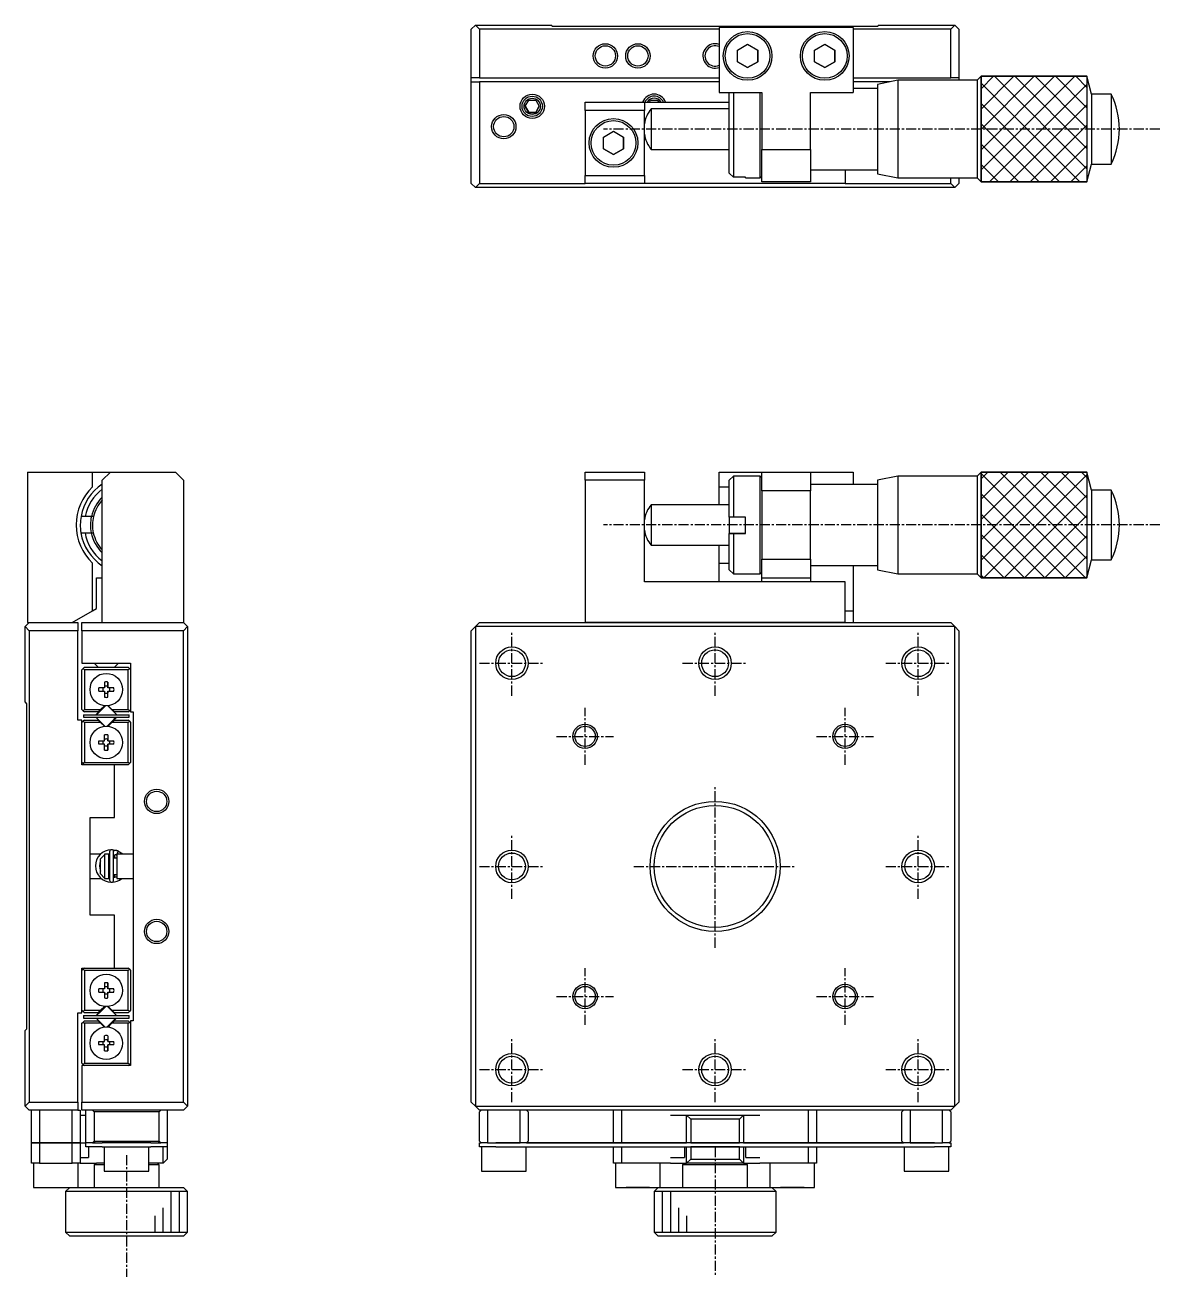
# Model space of a CAD drawing. Extents: x 10 to 365, y 10 to 250.
# Drawn here: x 64 to 203.7, y 96 to 250 of the extents above; entities that cross this region are included whole.
import ezdxf

# ---------------------------------------------------------------- set-up
doc = ezdxf.new("R2010")
doc.units = 0
doc.linetypes.add('CENTER', pattern=[2, 1.25, -0.25, 0.25, -0.25])
doc.layers.get('0').update_dxf_attribs({"linetype": 'CONTINUOUS'})
doc.layers.add('CENTER', color=1, linetype='CENTER')

msp = doc.modelspace()

# ---------------------------------------------------------------- linework, layer by layer
at = {"color": 7, "linetype": 'CONTINUOUS'}
for p, q in [((118.918734, 249.5), (119.418734, 250)), ((118.918734, 243.5), (118.918734, 249.5)), ((119.418734, 250), (119.918734, 249.5)), ((119.418734, 250), (128.718734, 250)), ((119.918734, 249.5), (119.918734, 243.5)), ((149.418734, 249.5), (119.918734, 249.5)), ((128.918734, 249.8), (128.718734, 250)), ((168.918734, 249.8), (128.918734, 249.8)), ((149.418734, 249.7), (149.418734, 241.7)), ((165.918734, 249.7), (149.418734, 249.7)), ((165.918734, 249.7), (165.918734, 241.7)), ((177.918734, 249.5), (165.918734, 249.5)), ((169.118734, 250), (168.918734, 249.8)), ((169.118734, 250), (178.418734, 250)), ((177.918734, 249.5), (178.418734, 250)), ((177.918734, 243.5), (177.918734, 249.5)), ((178.418734, 250), (178.918734, 249.5)), ((178.918734, 249.5), (178.918734, 243.5)), ((151.668734, 246.921688), (152.918734, 247.643376)), ((151.668734, 245.478312), (151.668734, 246.921688)), ((152.918734, 247.643376), (154.168734, 246.921688)), ((154.168734, 246.921688), (154.168734, 245.478312)), ((154.168734, 245.478312), (154.168734, 246.921688)), ((161.168734, 246.921688), (162.418734, 247.643376)), ((161.168734, 245.478312), (161.168734, 246.921688)), ((162.418734, 247.643376), (163.668734, 246.921688)), ((163.668734, 246.921688), (163.668734, 245.478312)), ((163.668734, 245.478312), (163.668734, 246.921688)), ((152.918734, 244.756624), (151.668734, 245.478312)), ((151.668734, 245.478312), (152.918734, 244.756624)), ((154.168734, 245.478312), (152.918734, 244.756624)), ((152.918734, 244.756624), (154.168734, 245.478312)), ((162.418734, 244.756624), (161.168734, 245.478312)), ((161.168734, 245.478312), (162.418734, 244.756624)), ((163.668734, 245.478312), (162.418734, 244.756624)), ((162.418734, 244.756624), (163.668734, 245.478312)), ((119.918734, 243.5), (118.918734, 243.5)), ((118.918734, 243), (118.918734, 243.5)), ((119.918734, 243.5), (149.418734, 243.5)), ((165.918734, 243.5), (177.918734, 243.5)), ((178.918734, 243.5), (177.918734, 243.5)), ((178.918734, 243.5), (178.918734, 243.199996)), ((181.66874, 243.699999), (181.168738, 243.199996)), ((181.66874, 243.699999), (181.66874, 234.390574)), ((194.668741, 243.699999), (181.66874, 243.699999)), ((181.66874, 243.699999), (194.668741, 243.699999)), ((181.66874, 230.700001), (181.66874, 243.699999)), ((194.668741, 243.699999), (194.668741, 234.390574)), ((195.258229, 241.5), (194.668741, 243.699999)), ((194.668741, 243.699999), (194.668741, 230.700001)), ((118.918734, 230.5), (118.918734, 243)), ((118.918734, 243), (119.918734, 243)), ((119.918734, 243), (119.918734, 230.5)), ((149.418734, 243), (119.918734, 243)), ((170.418752, 243), (165.918734, 243)), ((168.918734, 242.2), (165.918734, 242.2)), ((171.418733, 243.199996), (168.918734, 242.699997)), ((168.918734, 242.699997), (168.918734, 234.822795)), ((171.418733, 243.199996), (171.418733, 234.606685)), ((181.168738, 243.199996), (171.418733, 243.199996)), ((181.168738, 243.199996), (181.168738, 234.606685)), ((125.552709, 240), (125.985722, 240.75)), ((125.985722, 240.75), (126.851747, 240.75)), ((126.851747, 240.75), (127.28476, 240)), ((132.918734, 240.5), (140.218734, 240.5)), ((132.918734, 239.5), (132.918734, 240.5)), ((140.218734, 240.5), (140.218734, 239.5)), ((140.218734, 240.5), (150.668734, 240.5)), ((140.841384, 240.5), (140.985722, 240.75)), ((140.985722, 240.75), (141.851747, 240.75)), ((141.851747, 240.75), (141.996085, 240.5)), ((149.418734, 241.7), (154.668734, 241.7)), ((150.668734, 231.782838), (150.668734, 241.7)), ((151.168734, 241.7), (151.168734, 231.275106)), ((154.468734, 231.2), (154.468734, 241.7)), ((154.668734, 241.7), (154.668734, 234.7)), ((160.668734, 241.7), (165.918734, 241.7)), ((160.668734, 234.7), (160.668734, 241.7)), ((195.258229, 241.5), (195.258229, 235.341457)), ((197.66874, 241.5), (195.258229, 241.5)), ((197.66874, 241.5), (197.66874, 235.341457)), ((125.985722, 239.25), (125.552709, 240)), ((125.552709, 240), (125.985722, 239.25)), ((126.851747, 239.25), (125.985722, 239.25)), ((125.985722, 239.25), (126.851747, 239.25)), ((127.28476, 240), (126.851747, 239.25)), ((126.851747, 239.25), (127.28476, 240)), ((132.918734, 239.5), (132.918734, 231.5)), ((140.218734, 239.5), (132.918734, 239.5)), ((140.218734, 231.5), (140.218734, 239.5)), ((141.046243, 239.699996), (141.046243, 236.119453)), ((150.668734, 239.699996), (141.046243, 239.699996)), ((135.168734, 236.221688), (136.418734, 236.943376)), ((135.168734, 234.778313), (135.168734, 236.221688)), ((136.418734, 236.943376), (137.668734, 236.221688)), ((137.668734, 236.221688), (137.668734, 234.778312)), ((137.668734, 234.778312), (137.668734, 236.221688)), ((141.046243, 236.119453), (141.046243, 234.700004)), ((136.418734, 234.056625), (135.168734, 234.778313)), ((135.168734, 234.778313), (136.418734, 234.056625)), ((137.668734, 234.778312), (136.418734, 234.056625)), ((136.418734, 234.056625), (137.668734, 234.778312)), ((141.046243, 234.700004), (150.668734, 234.700004)), ((154.668734, 234.7), (160.668734, 234.7)), ((154.668734, 230.7), (154.668734, 234.7)), ((160.668734, 234.7), (160.668734, 230.7)), ((168.918734, 234.822795), (168.918734, 231.700003)), ((171.418733, 234.606685), (171.418733, 231.200004)), ((181.168738, 234.606685), (181.168738, 231.200004)), ((181.66874, 234.390574), (181.66874, 230.700001)), ((194.668741, 234.390574), (194.668741, 230.700001)), ((195.258229, 235.341457), (195.258229, 232.9)), ((197.66874, 235.341457), (197.66874, 232.9)), ((194.668741, 230.700001), (195.258229, 232.9)), ((195.258229, 232.9), (197.66874, 232.9)), ((132.918734, 230.5), (132.918734, 231.5)), ((132.918734, 231.5), (140.218734, 231.5)), ((140.218734, 231.5), (140.218734, 230.5)), ((151.168734, 231.275106), (150.668734, 231.782838)), ((152.668734, 231.275106), (151.168734, 231.275106)), ((152.668734, 231.2), (152.668734, 231.275106)), ((152.668734, 231.2), (154.468734, 231.2)), ((154.468734, 231.2), (154.668734, 231.4)), ((160.668734, 232.2), (168.918734, 232.2)), ((164.918734, 232.2), (164.918734, 230.5)), ((168.918734, 231.700003), (171.418733, 231.200004)), ((171.418733, 231.200004), (181.168738, 231.200004)), ((177.918734, 230.5), (177.918734, 231.200004)), ((178.918734, 231.200004), (178.918734, 230.5)), ((181.168738, 231.200004), (181.66874, 230.700001)), ((118.918734, 230.5), (119.418734, 230)), ((119.418734, 230), (119.918734, 230.5)), ((178.418734, 230), (119.418734, 230)), ((119.918734, 230.5), (132.918734, 230.5)), ((140.218734, 230.5), (132.918734, 230.5)), ((164.918734, 230.5), (140.218734, 230.5)), ((160.668734, 230.7), (154.668734, 230.7)), ((164.918734, 230.5), (177.918734, 230.5)), ((177.918734, 230.5), (178.418734, 230)), ((178.418734, 230), (178.918734, 230.5)), ((181.66874, 230.700001), (194.668741, 230.700001)), ((194.668741, 230.700001), (181.66874, 230.700001)), ((64.3, 195), (64.3, 176.5)), ((64.3, 195), (72.3, 195)), ((72.3, 193.190416), (72.3, 195)), ((72.3, 195), (74.5, 195)), ((74.5, 195), (73.5, 194)), ((74.5, 195), (82.5, 195)), ((83.5, 194), (82.5, 195)), ((132.918734, 194), (132.918734, 195)), ((132.918734, 195), (140.218734, 195)), ((140.218734, 195), (140.218734, 194)), ((149.418734, 193.190416), (149.418734, 195)), ((149.418734, 195), (154.668734, 195)), ((151.168734, 194.5), (150.668734, 194)), ((151.168734, 194.5), (151.168734, 189.44638)), ((154.468734, 194.5), (151.168734, 194.5)), ((154.468734, 188.445661), (154.468734, 194.5)), ((154.668734, 194.3), (154.468734, 194.5)), ((154.668734, 195), (160.668734, 195)), ((154.668734, 192.690599), (154.668734, 195)), ((160.668734, 195), (160.668734, 192.690599)), ((160.668734, 195), (165.918734, 195)), ((165.918734, 195), (165.918734, 193.5)), ((171.418733, 194.499996), (168.918734, 193.999997)), ((171.418733, 194.499996), (171.418733, 193.910607)), ((181.168738, 194.499996), (171.418733, 194.499996)), ((181.66874, 194.999999), (181.168738, 194.499996)), ((181.168738, 194.499996), (181.168738, 193.910607)), ((181.66874, 194.999999), (181.66874, 194.361494)), ((194.668741, 194.999999), (181.66874, 194.999999)), ((181.66874, 194.999999), (194.668741, 194.999999)), ((181.66874, 182.000001), (181.66874, 194.999999)), ((181.66874, 194.361494), (181.66874, 182.000001)), ((194.668741, 194.999999), (194.668741, 194.361494)), ((195.258229, 192.8), (194.668741, 194.999999)), ((194.668741, 194.999999), (194.668741, 182.000001)), ((194.668741, 194.361494), (194.668741, 182.000001)), ((73.5, 176.5), (73.5, 194)), ((83.5, 194), (83.5, 176.5)), ((140.218734, 194), (132.918734, 194)), ((132.918734, 194), (132.918734, 176.5)), ((140.218734, 181.5), (140.218734, 194)), ((149.418734, 193.190416), (150.668734, 193.190416)), ((149.418734, 190.999996), (149.418734, 193.190416)), ((150.668734, 189.450978), (150.668734, 194)), ((160.668734, 192.690599), (154.668734, 192.690599)), ((154.668734, 192.690599), (154.668734, 184.294229)), ((168.918734, 193.5), (160.668734, 193.5)), ((160.668734, 184.294229), (160.668734, 192.690599)), ((168.918734, 193.999997), (168.918734, 193.459724)), ((168.918734, 193.459724), (168.918734, 183.000003)), ((171.418733, 193.910607), (171.418733, 182.500004)), ((181.168738, 193.910607), (181.168738, 182.500004)), ((195.258229, 192.8), (195.258229, 192.377604)), ((197.66874, 192.8), (195.258229, 192.8)), ((197.66874, 192.8), (197.66874, 192.377604)), ((141.046243, 190.999996), (141.046243, 190.754418)), ((150.668734, 190.999996), (141.046243, 190.999996)), ((195.258229, 192.377604), (195.258229, 184.2)), ((197.66874, 192.377604), (197.66874, 184.2)), ((71.400951, 189.54894), (70.893219, 189.553538)), ((72.165698, 189.542014), (71.400951, 189.54894)), ((72.421754, 189.539695), (72.165698, 189.542014)), ((141.046243, 190.754418), (141.046243, 186.000004)), ((150.668734, 189.451061), (150.668734, 187.45106)), ((151.168734, 189.44638), (150.668734, 189.450978)), ((152.668734, 189.44638), (151.168734, 189.44638)), ((152.668734, 187.446462), (152.668734, 189.44638)), ((154.468734, 182.5), (154.468734, 188.445661)), ((70.875106, 187.55362), (71.382838, 187.549022)), ((71.382838, 187.549022), (72.147585, 187.542096)), ((72.147585, 187.542096), (72.403641, 187.539777)), ((150.668734, 187.457986), (150.668734, 187.45106)), ((150.668734, 187.45106), (151.168734, 187.446462)), ((150.668734, 183), (150.668734, 187.45106)), ((151.168734, 187.446462), (151.168734, 182.5)), ((151.168734, 187.446462), (152.668734, 187.446462)), ((141.046243, 186.000004), (150.668734, 186.000004)), ((149.418734, 183.809584), (149.418734, 186.000004)), ((72.3, 177.943376), (72.3, 183.809584)), ((149.418734, 183.809584), (150.668734, 183.809584)), ((149.418734, 181.5), (149.418734, 183.809584)), ((154.668734, 184.294229), (160.668734, 184.294229)), ((154.668734, 182), (154.668734, 184.294229)), ((160.668734, 184.294229), (160.668734, 182)), ((160.668734, 183.5), (168.918734, 183.5)), ((165.918734, 183.5), (165.918734, 177.943376)), ((194.668741, 182.000001), (195.258229, 184.2)), ((195.258229, 184.2), (197.66874, 184.2)), ((72.8, 182), (73.5, 182)), ((72.8, 178.232051), (72.8, 182)), ((150.668734, 183), (151.168734, 182.5)), ((151.168734, 182.5), (154.468734, 182.5)), ((154.468734, 182.5), (154.668734, 182.7)), ((154.668734, 182), (160.668734, 182)), ((154.668734, 181.5), (154.668734, 182)), ((160.668734, 182), (160.668734, 181.5)), ((168.918734, 183.000003), (171.418733, 182.500004)), ((171.418733, 182.500004), (181.168738, 182.500004)), ((181.168738, 182.500004), (181.66874, 182.000001)), ((181.66874, 182.000001), (194.668741, 182.000001)), ((194.668741, 182.000001), (181.66874, 182.000001)), ((164.918734, 181.5), (140.218734, 181.5)), ((164.918734, 176.5), (164.918734, 181.5)), ((69.8, 176.5), (72.3, 177.943376)), ((72.3, 177.943376), (72.8, 178.232051)), ((164.918734, 177.943376), (165.918734, 177.943376)), ((165.918734, 177.943376), (165.918734, 176.5)), ((64, 176), (64.5, 176.5)), ((64.5, 175.5), (64, 176)), ((64, 166.7), (64, 176)), ((64.3, 176.5), (64.5, 176.5)), ((64.5, 176.5), (70.5, 176.5)), ((70.5, 176.5), (70.5, 175.5)), ((71, 176.5), (83.5, 176.5)), ((71, 175.5), (71, 176.5)), ((84, 176), (83.5, 176.5)), ((83.5, 175.5), (84, 176)), ((84, 176), (84, 117)), ((118.918734, 175.5), (119.418734, 176)), ((119.418734, 176), (119.918734, 176.5)), ((119.418734, 176), (119.418734, 117)), ((178.418734, 176), (119.418734, 176)), ((119.918734, 176.5), (132.918734, 176.5)), ((164.918734, 176.5), (132.918734, 176.5)), ((132.918734, 176.5), (164.918734, 176.5)), ((164.918734, 176.5), (177.918734, 176.5)), ((177.918734, 176.5), (178.418734, 176)), ((178.418734, 117), (178.418734, 176)), ((178.418734, 176), (178.918734, 175.5)), ((70.5, 175.5), (64.5, 175.5)), ((64.5, 175.5), (64.5, 117.5)), ((70.5, 164.5), (70.5, 175.5)), ((71, 175.5), (71, 171.5)), ((83.5, 175.5), (71, 175.5)), ((83.5, 117.5), (83.5, 175.5)), ((118.918734, 117.5), (118.918734, 175.5)), ((178.918734, 175.5), (178.918734, 117.5)), ((71, 171.5), (77, 171.5)), ((71.3, 171), (71.15, 170.85)), ((71.3, 171), (76.7, 171)), ((72.5, 171.5), (72.75, 171.25)), ((72.75, 171.25), (73, 171)), ((75, 171), (75.25, 171.25)), ((75.25, 171.25), (75.5, 171.5)), ((76.85, 170.85), (76.7, 171)), ((77, 171.5), (77, 165.5)), ((71, 170.7), (71.15, 170.85)), ((71, 165.8), (71, 170.7)), ((71.15, 170.85), (71.3, 170.7)), ((76.7, 170.7), (71.3, 170.7)), ((71.3, 170.7), (71.3, 165.8)), ((76.7, 170.7), (76.85, 170.85)), ((76.7, 165.8), (76.7, 170.7)), ((76.85, 170.85), (77, 170.7)), ((73.8, 168.45), (73.071291, 168.45)), ((73.071291, 168.05), (73.8, 168.05)), ((73.8, 169.178709), (73.8, 168.45)), ((73.8, 168.05), (73.8, 167.321291)), ((74.2, 168.45), (74.2, 169.178709)), ((74.2, 169.178709), (74.2, 168.636392)), ((74.2, 168.636392), (74.2, 168.45)), ((74.928709, 168.45), (74.2, 168.45)), ((74.2, 167.321291), (74.2, 168.05)), ((74.2, 168.05), (74.928709, 168.05)), ((74.2, 168.05), (74.2, 167.863608)), ((74.2, 167.321291), (74.2, 167.863608)), ((64, 166.7), (64.2, 166.5)), ((64.2, 166.5), (64.2, 126.5)), ((71.15, 165.65), (71, 165.8)), ((71.3, 165.8), (71.15, 165.65)), ((71.15, 165.65), (71.3, 165.5)), ((71.2, 165.15), (71.2, 164.85)), ((71.2, 165.15), (76.8, 165.15)), ((71.2, 164.85), (76.8, 164.85)), ((71.3, 165.8), (73.297398, 165.8)), ((72.997398, 165.5), (71.3, 165.5)), ((73.823223, 166.237437), (72.762563, 165.176777)), ((72.762563, 164.823223), (73.823223, 163.762563)), ((72.806497, 165.15), (73.893934, 166.237437)), ((72.997398, 165.5), (73.297398, 165.8)), ((73.297398, 165.8), (73.761651, 166.264253)), ((75.237437, 165.176777), (74.176777, 166.237437)), ((74.176777, 163.762563), (75.237437, 164.823223)), ((74.238349, 166.264253), (74.702602, 165.8)), ((75.193503, 164.85), (74.671751, 164.328249)), ((74.702602, 165.8), (76.7, 165.8)), ((74.702602, 165.8), (75.002602, 165.5)), ((76.7, 165.5), (75.002602, 165.5)), ((76.85, 165.65), (76.7, 165.8)), ((76.7, 165.5), (76.85, 165.65)), ((76.8, 164.85), (76.8, 165.15)), ((77, 165.8), (76.85, 165.65)), ((77, 165.5), (77.3, 165.5)), ((77.3, 165.5), (77.3, 127.5)), ((71, 164.5), (70.5, 164.5)), ((71, 159), (71, 164.5)), ((71, 164.2), (71.15, 164.35)), ((71.3, 164.5), (71.15, 164.35)), ((71.15, 164.35), (71.3, 164.2)), ((71.3, 164.5), (72.997398, 164.5)), ((73.297398, 164.2), (71.3, 164.2)), ((71.3, 164.2), (71.3, 159.3)), ((73.297398, 164.2), (72.997398, 164.5)), ((73.761651, 163.735747), (73.297398, 164.2)), ((74.671751, 164.328249), (74.106066, 163.762563)), ((74.702602, 164.2), (74.238349, 163.735747)), ((75.002602, 164.5), (74.702602, 164.2)), ((76.7, 164.2), (74.702602, 164.2)), ((75.002602, 164.5), (76.7, 164.5)), ((76.85, 164.35), (76.7, 164.5)), ((76.7, 164.2), (76.85, 164.35)), ((76.7, 159.3), (76.7, 164.2)), ((76.85, 164.35), (77, 164.2)), ((77, 164.2), (77, 159.3)), ((73.071291, 161.95), (73.8, 161.95)), ((73.8, 161.95), (73.8, 162.678709)), ((74.2, 162.678709), (74.2, 161.95)), ((74.2, 162.678709), (74.2, 162.136392)), ((74.2, 161.95), (74.2, 162.136392)), ((74.2, 161.95), (74.928709, 161.95)), ((73.8, 161.55), (73.071291, 161.55)), ((73.8, 160.821291), (73.8, 161.55)), ((74.2, 161.55), (74.2, 160.821291)), ((74.928709, 161.55), (74.2, 161.55)), ((74.2, 161.363608), (74.2, 161.55)), ((74.2, 160.821291), (74.2, 161.363608)), ((71.15, 159.15), (71, 159.3)), ((75, 159), (71, 159)), ((71.3, 159.3), (71.15, 159.15)), ((71.15, 159.15), (71.3, 159)), ((71.3, 159.3), (76.7, 159.3)), ((76.7, 159), (75, 159)), ((75, 152.5), (75, 159)), ((76.85, 159.15), (76.7, 159.3)), ((76.7, 159), (76.85, 159.15)), ((77, 159.3), (76.85, 159.15)), ((72, 152.5), (75, 152.5)), ((72, 140.5), (72, 152.5)), ((73.270382, 148), (72, 148)), ((73.3, 147.416515), (73.8, 147.945683)), ((73.8, 148), (73.8, 147.945683)), ((74.3, 148), (73.8, 148)), ((73.8, 147.945683), (73.8, 145.054317)), ((74.241141, 148.000394), (74.402346, 148.037053)), ((74.3, 145), (74.3, 148)), ((74.402374, 148.306982), (74.402374, 144.806982)), ((75.446234, 148.391451), (74.68188, 148.55547)), ((74.899711, 148.412399), (74.881943, 148.405827)), ((74.934904, 148.423928), (74.899711, 148.412399)), ((74.902374, 144.806982), (74.902374, 148.306982)), ((74.970619, 148.433686), (74.934904, 148.423928)), ((74.936904, 147.832887), (74.943335, 147.843306)), ((74.943335, 147.843306), (74.950271, 147.853404)), ((74.950271, 147.853404), (74.957696, 147.863155)), ((74.957696, 147.863155), (74.965597, 147.872536)), ((74.965597, 147.872536), (74.973956, 147.881521)), ((75.006768, 148.441648), (74.970619, 148.433686)), ((74.973956, 147.881521), (74.982755, 147.890089)), ((74.982755, 147.890089), (74.991976, 147.898216)), ((74.991976, 147.898216), (75.001598, 147.90588)), ((75, 147.90487), (75, 147.5)), ((75.001598, 147.90588), (75.011599, 147.91306)), ((75.043264, 148.447796), (75.006768, 148.441648)), ((75.011599, 147.91306), (75.021957, 147.919736)), ((75.021957, 147.919736), (75.032648, 147.925887)), ((75.032648, 147.925887), (75.043646, 147.931496)), ((75.080016, 148.452115), (75.043264, 148.447796)), ((75.043646, 147.931496), (75.054925, 147.936546)), ((75.054925, 147.936546), (75.066455, 147.94102)), ((75.066455, 147.94102), (75.078209, 147.944904)), ((75.078209, 147.944904), (75.090157, 147.948185)), ((75.116936, 148.454594), (75.080016, 148.452115)), ((75.090157, 147.948185), (75.102266, 147.950853)), ((75.102266, 147.950853), (75.114505, 147.952897)), ((75.114505, 147.952897), (75.12684, 147.95431)), ((75.153933, 148.455227), (75.116936, 148.454594)), ((75.12684, 147.95431), (75.139239, 147.955086)), ((75.139239, 147.955086), (75.151666, 147.955223)), ((75.151666, 147.955223), (75.164089, 147.954719)), ((75.190917, 148.454012), (75.153933, 148.455227)), ((75.164089, 147.954719), (75.176471, 147.953575)), ((75.176471, 147.953575), (75.18878, 147.951794)), ((75.18878, 147.951794), (75.20098, 147.949381)), ((75.227797, 148.450952), (75.190917, 148.454012)), ((75.20098, 147.949381), (75.213038, 147.946343)), ((75.213038, 147.946343), (75.224921, 147.942691)), ((75.224921, 147.942691), (75.236597, 147.938436)), ((75.264483, 148.446055), (75.227797, 148.450952)), ((75.236597, 147.938436), (75.243226, 147.935712)), ((75.243737, 147.936703), (75.300106, 147.911117)), ((75.247688, 147.936027), (75.244763, 147.935386)), ((75.251192, 147.938083), (75.247688, 147.936027)), ((75.252833, 147.932767), (75.250563, 147.937585)), ((75.255254, 147.94154), (75.251192, 147.938083)), ((75.304468, 147.997292), (75.252833, 147.932767)), ((75.259849, 147.946379), (75.255254, 147.94154)), ((75.264947, 147.952569), (75.259849, 147.946379)), ((75.300885, 148.439331), (75.264483, 148.446055)), ((75.270519, 147.960071), (75.264947, 147.952569)), ((75.27653, 147.968841), (75.270519, 147.960071)), ((75.282942, 147.978823), (75.27653, 147.968841)), ((75.289715, 147.989956), (75.282942, 147.978823)), ((75.29681, 148.002171), (75.289715, 147.989956)), ((75.30418, 148.015394), (75.29681, 148.002171)), ((75.3, 148), (75.3, 145)), ((77.3, 148), (75.3, 148)), ((75.336915, 148.430796), (75.300885, 148.439331)), ((75.311782, 148.029542), (75.30418, 148.015394)), ((75.448678, 148.390408), (75.304468, 147.997292)), ((75.319568, 148.044528), (75.311782, 148.029542)), ((75.32749, 148.06026), (75.319568, 148.044528)), ((75.335499, 148.076642), (75.32749, 148.06026)), ((75.343546, 148.093571), (75.335499, 148.076642)), ((75.372483, 148.420471), (75.336915, 148.430796)), ((75.351582, 148.110944), (75.343546, 148.093571)), ((75.359556, 148.128653), (75.351582, 148.110944)), ((75.36742, 148.14659), (75.359556, 148.128653)), ((75.375125, 148.164643), (75.36742, 148.14659)), ((75.4075, 148.408381), (75.372483, 148.420471)), ((75.382624, 148.182702), (75.375125, 148.164643)), ((75.38987, 148.200655), (75.382624, 148.182702)), ((75.396819, 148.218391), (75.38987, 148.200655)), ((75.403428, 148.235802), (75.396819, 148.218391)), ((75.409656, 148.252779), (75.403428, 148.235802)), ((75.440082, 148.395328), (75.4075, 148.408381)), ((75.415464, 148.269218), (75.409656, 148.252779)), ((75.420818, 148.285017), (75.415464, 148.269218)), ((75.425683, 148.30008), (75.420818, 148.285017)), ((75.430031, 148.314313), (75.425683, 148.30008)), ((75.433834, 148.327629), (75.430031, 148.314313)), ((75.437068, 148.339946), (75.433834, 148.327629)), ((75.439714, 148.351187), (75.437068, 148.339946)), ((75.438544, 148.395654), (75.440872, 148.394876)), ((76.035298, 148.000007), (75.43957, 148.394337)), ((75.441755, 148.361283), (75.439714, 148.351187)), ((75.440872, 148.394876), (75.442588, 148.392683)), ((75.44318, 148.370173), (75.441755, 148.361283)), ((75.442588, 148.392683), (75.443681, 148.389091)), ((75.442866, 148.390171), (75.448678, 148.390408)), ((75.443978, 148.3778), (75.44318, 148.370173)), ((75.443681, 148.389091), (75.444145, 148.384119)), ((75.444145, 148.384119), (75.443978, 148.3778)), ((75.521154, 148.357187), (75.446234, 148.391451)), ((73.3, 145.583485), (73.3, 147.416515)), ((74.402374, 147.5), (74.3, 147.5)), ((74.402374, 147.5), (74.3, 147.5)), ((74.902374, 147.705135), (74.902643, 147.716718)), ((75.3, 147.5), (74.902374, 147.5)), ((75, 147.5), (74.902374, 147.5)), ((74.902643, 147.716718), (74.903499, 147.728915)), ((74.903499, 147.728915), (74.904939, 147.741056)), ((74.904939, 147.741056), (74.90696, 147.753113)), ((74.90696, 147.753113), (74.909559, 147.765058)), ((74.909559, 147.765058), (74.91273, 147.776865)), ((74.91273, 147.776865), (74.916467, 147.788506)), ((74.916467, 147.788506), (74.920762, 147.799956)), ((74.920762, 147.799956), (74.925606, 147.811186)), ((74.925606, 147.811186), (74.930991, 147.822172)), ((74.930991, 147.822172), (74.936904, 147.832887)), ((72, 145), (73.399921, 145)), ((73.8, 145.054317), (73.3, 145.583485)), ((73.8, 145.054317), (73.8, 145)), ((73.8, 145), (74.3, 145)), ((74.402359, 145.077158), (74.2999, 145.098105)), ((74.3, 145.5), (74.402374, 145.5)), ((74.3, 145.5), (74.402374, 145.5)), ((74.902374, 145.5), (75.3, 145.5)), ((74.902374, 145.5), (75, 145.5)), ((74.902424, 145.403926), (74.902374, 145.408829)), ((75.300109, 145.203108), (74.902383, 145.076886)), ((74.902959, 145.391707), (74.902424, 145.403926)), ((74.904081, 145.379524), (74.902959, 145.391707)), ((74.905788, 145.367405), (74.904081, 145.379524)), ((74.908077, 145.355378), (74.905788, 145.367405)), ((74.910944, 145.34347), (74.908077, 145.355378)), ((74.914384, 145.331709), (74.910944, 145.34347)), ((74.91839, 145.320122), (74.914384, 145.331709)), ((74.922956, 145.308736), (74.91839, 145.320122)), ((74.928073, 145.297578), (74.922956, 145.308736)), ((74.93373, 145.286675), (74.928073, 145.297578)), ((74.939917, 145.276054), (74.93373, 145.286675)), ((74.946622, 145.265741), (74.939917, 145.276054)), ((74.953831, 145.255762), (74.946622, 145.265741)), ((74.961529, 145.246142), (74.953831, 145.255762)), ((74.969699, 145.236908), (74.961529, 145.246142)), ((74.978326, 145.228082), (74.969699, 145.236908)), ((74.987388, 145.21969), (74.978326, 145.228082)), ((74.996866, 145.211755), (74.987388, 145.21969)), ((75.006739, 145.204299), (74.996866, 145.211755)), ((75, 145.5), (75, 145.209102)), ((75.016983, 145.197343), (75.006739, 145.204299)), ((75.027572, 145.190909), (75.016983, 145.197343)), ((75.038483, 145.185015), (75.027572, 145.190909)), ((75.049686, 145.179679), (75.038483, 145.185015)), ((75.061153, 145.174918), (75.049686, 145.179679)), ((75.072855, 145.170748), (75.061153, 145.174918)), ((75.08476, 145.16718), (75.072855, 145.170748)), ((75.096837, 145.164228), (75.08476, 145.16718)), ((75.109052, 145.161899), (75.096837, 145.164228)), ((75.121372, 145.160202), (75.109052, 145.161899)), ((75.133763, 145.159142), (75.121372, 145.160202)), ((75.146191, 145.158723), (75.133763, 145.159142)), ((75.158621, 145.158944), (75.146191, 145.158723)), ((75.171019, 145.159806), (75.158621, 145.158944)), ((75.183351, 145.161305), (75.171019, 145.159806)), ((75.195582, 145.163436), (75.183351, 145.161305)), ((75.20768, 145.16619), (75.195582, 145.163436)), ((75.219611, 145.169559), (75.20768, 145.16619)), ((75.231346, 145.173531), (75.219611, 145.169559)), ((75.243226, 145.178253), (75.231346, 145.173531)), ((75.244763, 145.178578), (75.241564, 145.176995)), ((75.3, 145), (77.3, 145)), ((75.376931, 144.694921), (75.377937, 144.695249)), ((75.377937, 144.695249), (75.379001, 144.695596)), ((75.379001, 144.695596), (75.380503, 144.696091)), ((75.380503, 144.696091), (75.381513, 144.696425)), ((75.381513, 144.696425), (75.382945, 144.696901)), ((75.382945, 144.696901), (75.384737, 144.697502)), ((75.384737, 144.697502), (75.387381, 144.698398)), ((75.387381, 144.698398), (75.390029, 144.699307)), ((75.390029, 144.699307), (75.394932, 144.701018)), ((75.394932, 144.701018), (75.440082, 144.718636)), ((75.436073, 144.718752), (75.438544, 144.718311)), ((75.438544, 144.718311), (75.438212, 144.719101)), ((75.440082, 144.718636), (75.438544, 144.718311)), ((75, 140.5), (72, 140.5)), ((75, 134), (75, 140.5)), ((71, 134), (75, 134)), ((71, 128.5), (71, 134)), ((71.3, 134), (71.15, 133.85)), ((75, 134), (76.7, 134)), ((76.85, 133.85), (76.7, 134)), ((71, 133.7), (71.15, 133.85)), ((71.15, 133.85), (71.3, 133.7)), ((76.7, 133.7), (71.3, 133.7)), ((71.3, 133.7), (71.3, 128.8)), ((76.7, 133.7), (76.85, 133.85)), ((76.7, 128.8), (76.7, 133.7)), ((76.85, 133.85), (77, 133.7)), ((77, 133.7), (77, 128.8)), ((73.8, 131.45), (73.071291, 131.45)), ((73.071291, 131.05), (73.8, 131.05)), ((73.8, 132.178709), (73.8, 131.45)), ((73.8, 131.05), (73.8, 130.321291)), ((74.2, 131.45), (74.2, 132.178709)), ((74.2, 132.178709), (74.2, 131.636392)), ((74.2, 131.636392), (74.2, 131.45)), ((74.928709, 131.45), (74.2, 131.45)), ((74.2, 130.321291), (74.2, 131.05)), ((74.2, 131.05), (74.928709, 131.05)), ((74.2, 131.05), (74.2, 130.863608)), ((74.2, 130.321291), (74.2, 130.863608)), ((70.5, 128.5), (71, 128.5)), ((70.5, 117.5), (70.5, 128.5)), ((71.15, 128.65), (71, 128.8)), ((71.3, 128.8), (71.15, 128.65)), ((71.15, 128.65), (71.3, 128.5)), ((71.2, 128.15), (71.2, 127.85)), ((71.2, 128.15), (76.8, 128.15)), ((71.2, 127.85), (76.8, 127.85)), ((71.3, 128.8), (73.297398, 128.8)), ((72.997398, 128.5), (71.3, 128.5)), ((73.823223, 129.237437), (72.762563, 128.176777)), ((72.762563, 127.823223), (73.823223, 126.762563)), ((72.806497, 128.15), (73.328249, 128.671751)), ((72.997398, 128.5), (73.297398, 128.8)), ((73.297398, 128.8), (73.761651, 129.264253)), ((73.328249, 128.671751), (73.893934, 129.237437)), ((75.193503, 127.85), (74.106066, 126.762563)), ((75.237437, 128.176777), (74.176777, 129.237437)), ((74.176777, 126.762563), (75.237437, 127.823223)), ((74.238349, 129.264253), (74.702602, 128.8)), ((74.702602, 128.8), (76.7, 128.8)), ((74.702602, 128.8), (75.002602, 128.5)), ((76.7, 128.5), (75.002602, 128.5)), ((76.85, 128.65), (76.7, 128.8)), ((76.7, 128.5), (76.85, 128.65)), ((76.8, 127.85), (76.8, 128.15)), ((77, 128.8), (76.85, 128.65)), ((64.2, 126.5), (64, 126.3)), ((64, 117), (64, 126.3)), ((71, 127.2), (71.15, 127.35)), ((71, 122.3), (71, 127.2)), ((71.3, 127.5), (71.15, 127.35)), ((71.15, 127.35), (71.3, 127.2)), ((71.3, 127.5), (72.997398, 127.5)), ((71.3, 127.2), (71.3, 122.3)), ((73.297398, 127.2), (71.3, 127.2)), ((73.297398, 127.2), (72.997398, 127.5)), ((73.761651, 126.735747), (73.297398, 127.2)), ((74.702602, 127.2), (74.238349, 126.735747)), ((75.002602, 127.5), (74.702602, 127.2)), ((76.7, 127.2), (74.702602, 127.2)), ((75.002602, 127.5), (76.7, 127.5)), ((76.85, 127.35), (76.7, 127.5)), ((76.7, 127.2), (76.85, 127.35)), ((76.7, 122.3), (76.7, 127.2)), ((76.85, 127.35), (77, 127.2)), ((77, 127.5), (77, 122)), ((77.3, 127.5), (77, 127.5)), ((73.071291, 124.95), (73.8, 124.95)), ((73.8, 124.95), (73.8, 125.678709)), ((74.2, 125.678709), (74.2, 124.95)), ((74.2, 125.678709), (74.2, 125.136392)), ((74.2, 124.95), (74.2, 125.136392)), ((74.2, 124.95), (74.928709, 124.95)), ((73.8, 124.55), (73.071291, 124.55)), ((73.8, 123.821291), (73.8, 124.55)), ((74.2, 124.55), (74.2, 123.821291)), ((74.928709, 124.55), (74.2, 124.55)), ((74.2, 124.363608), (74.2, 124.55)), ((74.2, 123.821291), (74.2, 124.363608)), ((71.15, 122.15), (71, 122.3)), ((77, 122), (71, 122)), ((71, 122), (71, 117.5)), ((71.3, 122.3), (71.15, 122.15)), ((71.15, 122.15), (71.3, 122)), ((71.3, 122.3), (76.7, 122.3)), ((76.85, 122.15), (76.7, 122.3)), ((76.7, 122), (76.85, 122.15)), ((77, 122.3), (76.85, 122.15)), ((64, 117), (64.5, 117.5)), ((64.5, 117.5), (70.5, 117.5)), ((70.5, 117.5), (70.5, 116.5)), ((71, 116.5), (71, 117.5)), ((71, 117.5), (83.5, 117.5)), ((84, 117), (83.5, 117.5)), ((119.418734, 117), (118.918734, 117.5)), ((178.918734, 117.5), (178.418734, 117)), ((64.5, 116.5), (64, 117)), ((70.5, 116.5), (64.5, 116.5)), ((64.8, 112.5), (64.8, 116.5)), ((65.8, 116.5), (65.8, 112.5)), ((69.8, 112.5), (69.8, 116.5)), ((70.5, 116.5), (70.8, 116.5)), ((70.8, 116.5), (70.8, 112.5)), ((70.8, 115.9), (71.5, 115.9)), ((83.5, 116.5), (71, 116.5)), ((71.5, 112.5), (71.5, 116.5)), ((72.5, 116.3), (72.3, 116.5)), ((80.5, 116.3), (72.5, 116.3)), ((72.5, 116.3), (72.5, 112.7)), ((80.7, 116.5), (80.5, 116.3)), ((80.5, 112.7), (80.5, 116.3)), ((81.5, 116.5), (81.5, 112.5)), ((83.5, 116.5), (84, 117)), ((119.418734, 117), (178.418734, 117)), ((119.918734, 116.5), (119.418734, 117)), ((120.118734, 116.5), (119.918734, 116.3)), ((119.918734, 116.3), (120.118734, 116.5)), ((177.918734, 116.5), (119.918734, 116.5)), ((119.918734, 112.7), (119.918734, 116.3)), ((120.918734, 116.5), (120.918734, 112.5)), ((124.918734, 112.5), (124.918734, 116.5)), ((125.918734, 116.3), (125.718734, 116.5)), ((125.718734, 116.5), (125.918734, 116.3)), ((125.918734, 116.3), (125.918734, 112.7)), ((136.418734, 112.5), (136.418734, 116.5)), ((137.418734, 116.5), (137.418734, 112.5)), ((143.418734, 115.9), (145.418734, 115.9)), ((145.418734, 112.5), (145.418734, 115.9)), ((145.918734, 115.4), (145.418734, 115.9)), ((145.418734, 115.9), (152.418734, 115.9)), ((151.918734, 115.4), (152.418734, 115.9)), ((152.418734, 115.9), (152.418734, 112.5)), ((152.418734, 115.9), (154.418734, 115.9)), ((160.418734, 112.5), (160.418734, 116.5)), ((161.418734, 116.5), (161.418734, 112.5)), ((172.118734, 116.5), (171.918734, 116.3)), ((171.918734, 116.3), (172.118734, 116.5)), ((171.918734, 112.7), (171.918734, 116.3)), ((172.918734, 116.5), (172.918734, 112.5)), ((176.918734, 112.5), (176.918734, 116.5)), ((177.918734, 116.3), (177.718734, 116.5)), ((177.718734, 116.5), (177.918734, 116.3)), ((178.418734, 117), (177.918734, 116.5)), ((177.918734, 116.3), (177.918734, 112.7)), ((145.918734, 115.4), (145.918734, 112.5)), ((151.918734, 115.4), (145.918734, 115.4)), ((151.918734, 112.5), (151.918734, 115.4)), ((64.8, 110), (64.8, 112.5)), ((64.8, 112.5), (65.8, 112.5)), ((65.8, 112.5), (64.8, 112.5)), ((65.8, 112.5), (65.8, 110)), ((69.8, 112.5), (65.8, 112.5)), ((65.8, 112.5), (69.8, 112.5)), ((69.8, 110), (69.8, 112.5)), ((69.8, 112.5), (70.8, 112.5)), ((70.8, 112.5), (69.8, 112.5)), ((70.8, 112.5), (70.8, 110)), ((70.8, 112.5), (71.5, 112.5)), ((72.3, 112.5), (71.5, 112.5)), ((71.5, 112), (71.5, 112.5)), ((72.3, 112.5), (72.5, 112.7)), ((72.62822, 112.5), (72.3, 112.5)), ((72.3, 112.5), (72.62822, 112.5)), ((72.5, 112.7), (80.5, 112.7)), ((72.62822, 112.5), (73.5, 112.5)), ((75, 112.5), (73.5, 112.5)), ((79.5, 112.5), (75, 112.5)), ((79.5, 112.5), (80.37178, 112.5)), ((80.7, 112.5), (80.37178, 112.5)), ((80.37178, 112.5), (80.7, 112.5)), ((80.5, 112.7), (80.7, 112.5)), ((81.5, 112.5), (80.7, 112.5)), ((81.5, 112.5), (81.5, 112)), ((119.918734, 112.7), (120.118734, 112.5)), ((119.918734, 112.5), (120.118734, 112.5)), ((119.918734, 112.5), (120.118734, 112.5)), ((119.918734, 112), (119.918734, 112.5)), ((120.918734, 112.5), (120.118734, 112.5)), ((120.918734, 112.5), (121.918734, 112.5)), ((120.918734, 112.5), (121.918734, 112.5)), ((121.918734, 112.5), (124.918734, 112.5)), ((124.918734, 112.5), (121.918734, 112.5)), ((145.918734, 112.5), (124.918734, 112.5)), ((125.718734, 112.5), (125.918734, 112.7)), ((125.718734, 112.5), (144.938603, 112.5)), ((137.168734, 112.5), (138.918734, 112.5)), ((137.168734, 112.5), (138.918734, 112.5)), ((145.418734, 112.5), (138.918734, 112.5)), ((138.918734, 112.5), (145.418734, 112.5)), ((145.918734, 112.5), (151.918734, 112.5)), ((151.918734, 112.5), (145.918734, 112.5)), ((172.918734, 112.5), (151.918734, 112.5)), ((158.918734, 112.5), (152.418734, 112.5)), ((152.418734, 112.5), (158.918734, 112.5)), ((152.898866, 112.5), (172.118734, 112.5)), ((158.918734, 112.5), (160.668734, 112.5)), ((158.918734, 112.5), (160.668734, 112.5)), ((171.918734, 112.7), (172.118734, 112.5)), ((172.918734, 112.5), (175.918734, 112.5)), ((175.918734, 112.5), (172.918734, 112.5)), ((175.918734, 112.5), (176.918734, 112.5)), ((175.918734, 112.5), (176.918734, 112.5)), ((177.718734, 112.5), (176.918734, 112.5)), ((177.718734, 112.5), (177.918734, 112.7)), ((177.718734, 112.5), (177.918734, 112.5)), ((177.718734, 112.5), (177.918734, 112.5)), ((177.918734, 112.5), (177.918734, 112)), ((73.5, 112), (71.5, 112)), ((71.8, 112), (71.8, 110.7)), ((73.5, 112), (79.5, 112)), ((73.75, 112), (73.75, 109)), ((79.25, 109), (79.25, 112)), ((81.5, 112), (79.5, 112)), ((81, 110), (81, 112)), ((81.5, 112), (81.5, 110.5)), ((121.918734, 112), (119.918734, 112)), ((120.168734, 112), (120.168734, 109)), ((121.918734, 112), (145.918734, 112)), ((125.668734, 109), (125.668734, 112)), ((136.418734, 110), (136.418734, 112)), ((137.418734, 111.999999), (137.418734, 110)), ((145.150785, 112), (145.150785, 110.7)), ((145.418734, 110), (145.418734, 112)), ((145.918734, 112), (145.918734, 110.5)), ((151.918734, 112), (145.918734, 112)), ((145.918734, 112), (151.918734, 112)), ((151.918734, 110.5), (151.918734, 112)), ((151.918734, 112), (175.918734, 112)), ((152.418734, 112), (152.418734, 110)), ((152.686683, 110.7), (152.686683, 112)), ((160.418734, 110), (160.418734, 111.999999)), ((161.418734, 112), (161.418734, 110)), ((172.168734, 112), (172.168734, 109)), ((177.918734, 112), (175.918734, 112)), ((177.668734, 109), (177.668734, 112)), ((65.8, 110), (64.8, 110)), ((65.05, 110), (65.05, 107)), ((65.8, 110), (69.8, 110)), ((70.8, 110), (69.8, 110)), ((70.55, 107), (70.55, 110)), ((70.8, 110.7), (71.8, 110.7)), ((70.8, 110), (72.8, 110)), ((72.7, 110), (72.5, 109.8)), ((73.75, 109.8), (72.5, 109.8)), ((72.5, 109.8), (72.5, 107)), ((73.75, 110), (72.8, 110)), ((81, 110), (79.25, 110)), ((80.5, 109.8), (79.25, 109.8)), ((80.5, 109.8), (80.3, 110)), ((80.5, 107), (80.5, 109.8)), ((81, 110), (81.5, 110.5)), ((137.418734, 110), (136.418734, 110)), ((136.668734, 110), (136.668734, 107)), ((143.418734, 110), (137.418734, 110)), ((142.168734, 107), (142.168734, 110)), ((143.418734, 110.7), (145.150785, 110.7)), ((143.418734, 110), (145.118734, 110)), ((145.118734, 110), (144.918734, 109.8)), ((152.918734, 109.8), (144.918734, 109.8)), ((144.918734, 109.8), (144.918734, 107)), ((145.118734, 110), (145.418734, 110)), ((145.418734, 110), (145.918734, 110.5)), ((152.418734, 110), (145.418734, 110)), ((145.918734, 110.5), (151.918734, 110.5)), ((152.418734, 110), (151.918734, 110.5)), ((152.418734, 110), (152.718734, 110)), ((152.686683, 110.7), (154.418734, 110.7)), ((152.718734, 110), (154.418734, 110)), ((152.918734, 109.8), (152.718734, 110)), ((152.918734, 107), (152.918734, 109.8)), ((160.418734, 110), (154.418734, 110)), ((155.668734, 110), (155.668734, 107)), ((161.418734, 110), (160.418734, 110)), ((161.168734, 107), (161.168734, 110)), ((73.75, 109), (79.25, 109)), ((120.168734, 109), (122.918734, 109)), ((122.918734, 109), (125.668734, 109)), ((172.168734, 109), (174.918734, 109)), ((174.918734, 109), (177.668734, 109)), ((65.05, 107), (70.55, 107)), ((69.5, 107), (69, 106.5)), ((84, 106.5), (69, 106.5)), ((69, 106.5), (69, 101.5)), ((70.55, 107), (83.5, 107)), ((84, 106.5), (83.5, 107)), ((84, 101.5), (84, 106.5)), ((136.668734, 107), (139.418734, 107)), ((136.668734, 107), (141.918734, 107)), ((138.697046, 107), (137.975359, 107)), ((137.975359, 107), (138.697046, 107)), ((140.140422, 107), (138.697046, 107)), ((138.697046, 107), (140.140422, 107)), ((139.418734, 107), (141.918734, 107)), ((140.86211, 107), (140.140422, 107)), ((140.140422, 107), (140.86211, 107)), ((141.918734, 107), (141.418734, 106.5)), ((156.418734, 106.5), (141.418734, 106.5)), ((141.418734, 106.5), (141.418734, 101.5)), ((141.918734, 107), (155.918734, 107)), ((155.918734, 107), (158.418734, 107)), ((155.918734, 107), (161.168734, 107)), ((156.418734, 106.5), (155.918734, 107)), ((156.418734, 101.5), (156.418734, 106.5)), ((157.697046, 107), (156.975359, 107)), ((156.975359, 107), (157.697046, 107)), ((159.140422, 107), (157.697046, 107)), ((157.697046, 107), (159.140422, 107)), ((158.418734, 107), (161.168734, 107)), ((159.86211, 107), (159.140422, 107)), ((159.140422, 107), (159.86211, 107)), ((69, 101.5), (84, 101.5)), ((69, 101.5), (69.5, 101)), ((83.5, 101), (69.5, 101)), ((83.5, 101), (84, 101.5)), ((141.418734, 101.5), (148.918734, 101.5)), ((141.418734, 101.5), (141.918734, 101)), ((148.918734, 101), (141.918734, 101)), ((148.918734, 101.5), (156.418734, 101.5)), ((155.918734, 101), (148.918734, 101)), ((155.918734, 101), (156.418734, 101.5))]:
    msp.add_line(p, q, dxfattribs=at)
at = {"color": 3, "linetype": 'CONTINUOUS'}
for p, q in [((181.66874, 242.16874), (183.199999, 243.699999)), ((181.66874, 239.66874), (185.699999, 243.699999)), ((181.66874, 237.16874), (188.199999, 243.699999)), ((181.66874, 234.66874), (190.699999, 243.699999)), ((181.66874, 232.16874), (193.199999, 243.699999)), ((183.300001, 243.699999), (194.668741, 232.331259)), ((185.800001, 243.699999), (194.668741, 234.831259)), ((188.300001, 243.699999), (194.668741, 237.331259)), ((190.800001, 243.699999), (194.668741, 239.831259)), ((193.300001, 243.699999), (194.668741, 242.331259)), ((181.66874, 242.83126), (193.799999, 230.700001)), ((182.700001, 230.700001), (194.668741, 242.668741)), ((181.66874, 240.33126), (191.299999, 230.700001)), ((185.200001, 230.700001), (194.668741, 240.168741)), ((181.66874, 237.83126), (188.799999, 230.700001)), ((187.700001, 230.700001), (194.668741, 237.668741)), ((181.66874, 235.33126), (186.299999, 230.700001)), ((190.200001, 230.700001), (194.668741, 235.168741)), ((181.66874, 232.83126), (183.799999, 230.700001)), ((192.700001, 230.700001), (194.668741, 232.668741)), ((181.66874, 194.16874), (182.499999, 194.999999)), ((181.66874, 191.66874), (184.999999, 194.999999)), ((181.66874, 189.16874), (187.499999, 194.999999)), ((181.66874, 186.66874), (189.999999, 194.999999)), ((181.66874, 184.16874), (192.499999, 194.999999)), ((181.66874, 194.83126), (194.499999, 182.000001)), ((182.000001, 182.000001), (194.668741, 194.668741)), ((184.000001, 194.999999), (194.668741, 184.331259)), ((186.500001, 194.999999), (194.668741, 186.831259)), ((189.000001, 194.999999), (194.668741, 189.331259)), ((191.500001, 194.999999), (194.668741, 191.831259)), ((194.000001, 194.999999), (194.668741, 194.331259)), ((181.66874, 192.33126), (191.999999, 182.000001)), ((184.500001, 182.000001), (194.668741, 192.168741)), ((181.66874, 189.83126), (189.499999, 182.000001)), ((187.000001, 182.000001), (194.668741, 189.668741)), ((152.668734, 187.457986), (150.668734, 187.457986)), ((181.66874, 187.33126), (186.999999, 182.000001)), ((189.500001, 182.000001), (194.668741, 187.168741)), ((181.66874, 184.83126), (184.499999, 182.000001)), ((192.000001, 182.000001), (194.668741, 184.668741)), ((181.66874, 182.33126), (181.999999, 182.000001)), ((194.500001, 182.000001), (194.668741, 182.168741)), ((82, 101.5), (82, 106.5)), ((83, 101.5), (83, 106.5)), ((142.418734, 106.5), (142.418734, 101.5)), ((143.418734, 106.5), (143.418734, 101.5)), ((80, 101.5), (80, 103.5)), ((81, 101.5), (81, 104.5)), ((144.418734, 104.5), (144.418734, 101.5)), ((145.418734, 103.5), (145.418734, 101.5))]:
    msp.add_line(p, q, dxfattribs=at)
at = {"color": 7, "linetype": 'CONTINUOUS'}
for centre, radius in [((152.918734, 246.2), 3), ((152.918734, 246.2), 2.75), ((162.418734, 246.2), 3), ((162.418734, 246.2), 2.75), ((135.418734, 246.2), 1.25), ((139.418734, 246.2), 1.25), ((126.418734, 240), 1.25), ((126.418734, 240), 1), ((122.918734, 237.5), 1.25), ((136.418734, 235.5), 3), ((136.418734, 235.5), 2.75), ((123.918734, 171.5), 1.65), ((148.918734, 171.5), 1.65), ((173.918734, 171.5), 1.65), ((74, 168.25), 2), ((74, 161.75), 2), ((132.918734, 162.5), 1.25), ((164.918734, 162.5), 1.25), ((80.2, 154.5), 1.25), ((148.918734, 146.5), 7.5), ((123.918734, 146.5), 1.65), ((173.918734, 146.5), 1.65), ((80.2, 138.5), 1.25), ((74, 131.25), 2), ((132.918734, 130.5), 1.25), ((164.918734, 130.5), 1.25), ((74, 124.75), 2), ((123.918734, 121.5), 1.65), ((148.918734, 121.5), 1.65), ((173.918734, 121.5), 1.65)]:
    msp.add_circle(centre, radius, dxfattribs=at)
at = {"color": 3, "linetype": 'CONTINUOUS'}
for centre, radius in [((135.418734, 246.2), 1.5), ((139.418734, 246.2), 1.5), ((126.418734, 240), 1.5), ((122.918734, 237.5), 1.5), ((123.918734, 171.5), 2), ((148.918734, 171.5), 2), ((173.918734, 171.5), 2), ((132.918734, 162.5), 1.5), ((164.918734, 162.5), 1.5), ((80.2, 154.5), 1.5), ((148.918734, 146.5), 8), ((123.918734, 146.5), 2), ((173.918734, 146.5), 2), ((80.2, 138.5), 1.5), ((132.918734, 130.5), 1.5), ((164.918734, 130.5), 1.5), ((123.918734, 121.5), 2), ((148.918734, 121.5), 2), ((173.918734, 121.5), 2)]:
    msp.add_circle(centre, radius, dxfattribs=at)
for centre, radius, start, end in [((148.918734, 246.2), 1.5, 90, 289.471221), ((148.918734, 246.2), 1.5, 70.528779, 90), ((141.418734, 240), 1.5, 90, 160.528779), ((141.418734, 240), 1.5, 19.471221, 90), ((76.8, 188.5), 4.75, 134.006251, 167.327892), ((76.8, 188.5), 4.5, 137.166572, 166.641501), ((76.8, 188.5), 4.5, 166.641501, 192.320678), ((76.8, 188.5), 4.75, 191.634287, 225.993749), ((76.8, 188.5), 4.5, 192.320678, 222.833428)]:
    msp.add_arc(centre, radius, start, end, dxfattribs=at)
at = {"color": 7, "linetype": 'CONTINUOUS'}
for centre, radius, start, end in [((148.918734, 246.2), 1.25, 66.421822, 293.578178), ((141.418734, 240), 1.25, 23.578178, 156.421822), ((141.418734, 240), 1, 30, 150), ((188.92374, 237.200002), 9.745001, 333.816203, 26.183786), ((144.168739, 237.200003), 3.999997, 141.317825, 170.932001), ((144.168739, 237.200003), 3.999997, 189.067999, 218.682203), ((76.8, 188.5), 6.5, 133.813061, 226.186939), ((76.8, 188.5), 6, 123.367013, 169.887021), ((76.8, 188.5), 5.5, 126.869898, 169.005408), ((188.92374, 188.500001), 9.745001, 333.816206, 26.183789), ((76.8, 188.5), 4.75, 134.006251, 167.327892), ((76.8, 188.5), 4.5, 137.166572, 166.641501), ((144.168739, 188.500001), 3.999997, 141.317818, 170.932001), ((76.8, 188.5), 6, 169.887021, 189.075157), ((76.8, 188.5), 4.75, 167.327892, 191.634287), ((76.8, 188.5), 6, 189.075157, 236.632987), ((76.8, 188.5), 5.5, 189.956771, 233.130102), ((76.8, 188.5), 4.75, 191.634287, 225.993749), ((76.8, 188.5), 4.5, 192.320678, 222.833428), ((144.168739, 188.500001), 3.999997, 189.067999, 218.682196), ((74, 168.25), 0.95, 167.846803, 192.153197), ((74, 168.25), 0.435085, 152.633517, 207.366483), ((74, 168.25), 0.95, 77.846803, 102.153197), ((74, 168.25), 0.435085, 62.633517, 117.366483), ((74, 168.25), 0.435085, 242.633517, 297.366483), ((74, 168.25), 0.435085, 332.633517, 27.366483), ((74, 168.25), 0.95, 347.846803, 12.153197), ((74, 168.25), 0.95, 257.846803, 282.153197), ((72.903984, 165.035355), 0.2, 135, 145.024696), ((72.903984, 164.964645), 0.2, 214.975304, 225), ((73.964645, 166.096016), 0.2, 126.858028, 135), ((74.035355, 166.096016), 0.2, 128.738756, 135), ((74.035355, 166.096016), 0.2, 45, 53.141972), ((75.096016, 165.035355), 0.2, 34.975304, 45), ((75.096016, 164.964645), 0.2, 315, 325.024696), ((73.964645, 163.903984), 0.2, 225, 233.141972), ((73.964645, 163.903984), 0.2, 308.738756, 315), ((74.035355, 163.903984), 0.2, 306.858028, 315), ((74, 161.75), 0.95, 167.846803, 192.153197), ((74, 161.75), 0.435085, 152.633517, 207.366483), ((74, 161.75), 0.95, 77.846803, 102.153197), ((74, 161.75), 0.435085, 62.633517, 117.366483), ((74, 161.75), 0.435085, 332.633517, 27.366483), ((74, 161.75), 0.95, 347.846803, 12.153197), ((74, 161.75), 0.435085, 242.633517, 297.366483), ((74, 161.75), 0.95, 257.846803, 282.153197), ((74.652304, 146.557035), 1.998723, 90.849341, 269.201677), ((74.652374, 148.306982), 0.25, 0, 180), ((74.652803, 146.557266), 1.501369, 154.310469, 205.694758), ((74.652374, 144.806982), 0.25, 180, 0), ((74.650394, 146.562914), 2.004707, 270.942957, 308.758476), ((74, 131.25), 0.95, 167.846803, 192.153197), ((74, 131.25), 0.435085, 152.633517, 207.366483), ((74, 131.25), 0.95, 77.846803, 102.153197), ((74, 131.25), 0.435085, 62.633517, 117.366483), ((74, 131.25), 0.435085, 332.633517, 27.366483), ((74, 131.25), 0.95, 347.846803, 12.153197), ((74, 131.25), 0.435085, 242.633517, 297.366483), ((74, 131.25), 0.95, 257.846803, 282.153197), ((72.903984, 128.035355), 0.2, 135, 145.024696), ((72.903984, 127.964645), 0.2, 214.975304, 225), ((73.964645, 129.096016), 0.2, 126.858028, 135), ((74.035355, 129.096016), 0.2, 128.738756, 135), ((74.035355, 129.096016), 0.2, 45, 53.141972), ((75.096016, 128.035355), 0.2, 34.975304, 45), ((75.096016, 127.964645), 0.2, 315, 325.024696), ((73.964645, 126.903984), 0.2, 225, 233.141972), ((73.964645, 126.903984), 0.2, 308.738756, 315), ((74.035355, 126.903984), 0.2, 306.858028, 315), ((74, 124.75), 0.95, 167.846803, 192.153197), ((74, 124.75), 0.435085, 152.633517, 207.366483), ((74, 124.75), 0.95, 77.846803, 102.153197), ((74, 124.75), 0.435085, 62.633517, 117.366483), ((74, 124.75), 0.435085, 332.633517, 27.366483), ((74, 124.75), 0.95, 347.846803, 12.153197), ((74, 124.75), 0.435085, 242.633517, 297.366483), ((74, 124.75), 0.95, 257.846803, 282.153197)]:
    msp.add_arc(centre, radius, start, end, dxfattribs=at)
at = {"layer": 'CENTER', "color": 1, "linetype": 'CENTER'}
for p, q in [((203.668741, 237.2), (135.168742, 237.2)), ((203.668741, 188.5), (135.168742, 188.5)), ((123.918734, 167.5), (123.918734, 175.5)), ((148.918734, 167.5), (148.918734, 175.5)), ((173.918734, 167.5), (173.918734, 175.5)), ((119.918734, 171.5), (127.918734, 171.5)), ((144.918734, 171.5), (152.918734, 171.5)), ((169.918734, 171.5), (177.918734, 171.5)), ((132.918734, 159), (132.918734, 166)), ((164.918734, 159), (164.918734, 166)), ((129.418734, 162.5), (136.418734, 162.5)), ((161.418734, 162.5), (168.418734, 162.5)), ((148.918734, 136.5), (148.918734, 156.5)), ((123.918734, 142.5), (123.918734, 150.5)), ((173.918734, 142.5), (173.918734, 150.5)), ((119.918734, 146.5), (127.918734, 146.5)), ((138.918734, 146.5), (158.918734, 146.5)), ((169.918734, 146.5), (177.918734, 146.5)), ((132.918734, 127), (132.918734, 134)), ((164.918734, 127), (164.918734, 134)), ((129.418734, 130.5), (136.418734, 130.5)), ((161.418734, 130.5), (168.418734, 130.5)), ((123.918734, 117.5), (123.918734, 125.5)), ((148.918734, 117.5), (148.918734, 125.5)), ((173.918734, 117.5), (173.918734, 125.5)), ((119.918734, 121.5), (127.918734, 121.5)), ((144.918734, 121.5), (152.918734, 121.5)), ((169.918734, 121.5), (177.918734, 121.5)), ((76.5, 111), (76.5, 96)), ((148.918734, 112), (148.918734, 96))]:
    msp.add_line(p, q, dxfattribs=at)

doc.saveas('drawing.dxf')
